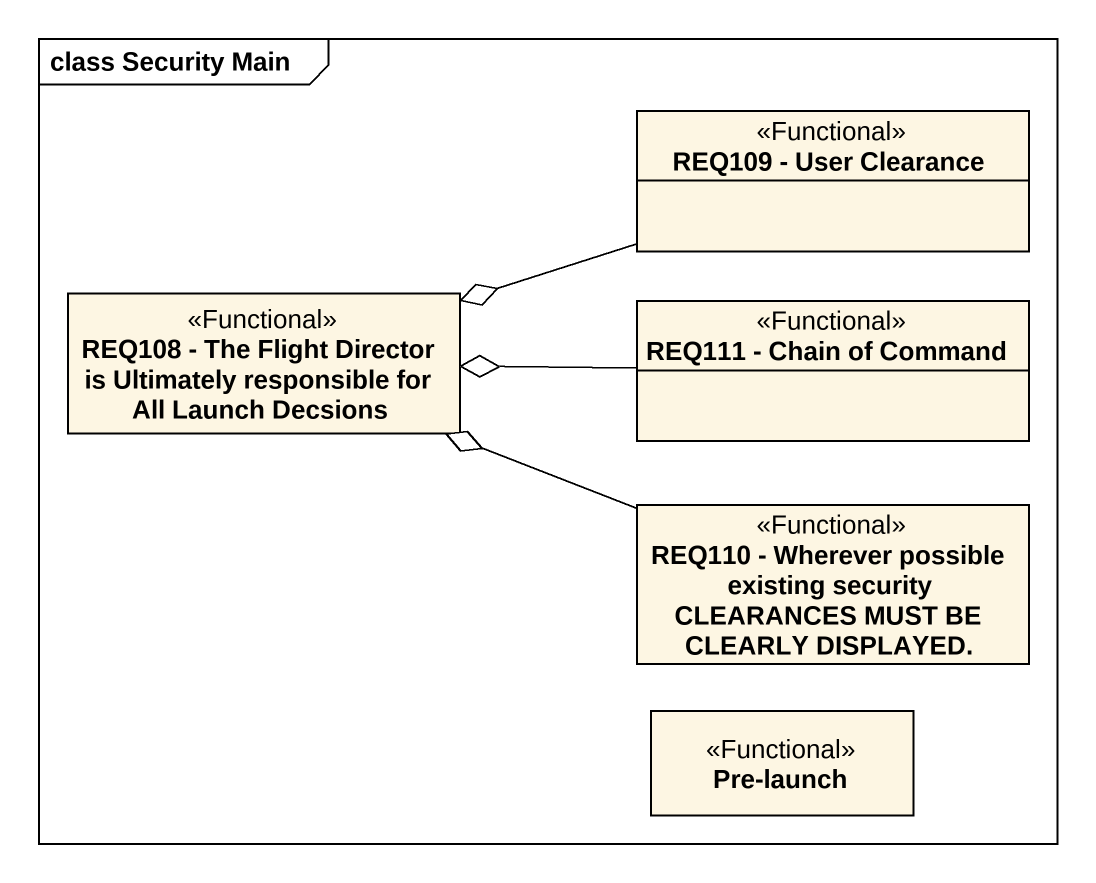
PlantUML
@startuml
mainframe class Security Main
hide circle
hide empty members
class "REQ109 - User Clearance" as REQ109_User_Clearance <<Functional>>
class "REQ108 - The Flight Director is Ultimately responsible for All Launch Decsions" as REQ108_The_Flight_Director <<Functional>>
class "REQ111 - Chain of Command" as REQ111_Chain_of_Command <<Functional>>
class "REQ110 - Wherever possible existing security CLEARANCES MUST BE CLEARLY DISPLAYED." as REQ110_Wherever_possible <<Functional>>
class "Pre-launch" as Pre_launch <<Functional>>
REQ109_User_Clearance -left-o REQ108_The_Flight_Director
REQ111_Chain_of_Command -left-o REQ108_The_Flight_Director
REQ110_Wherever_possible -left-o REQ108_The_Flight_Director
@enduml
